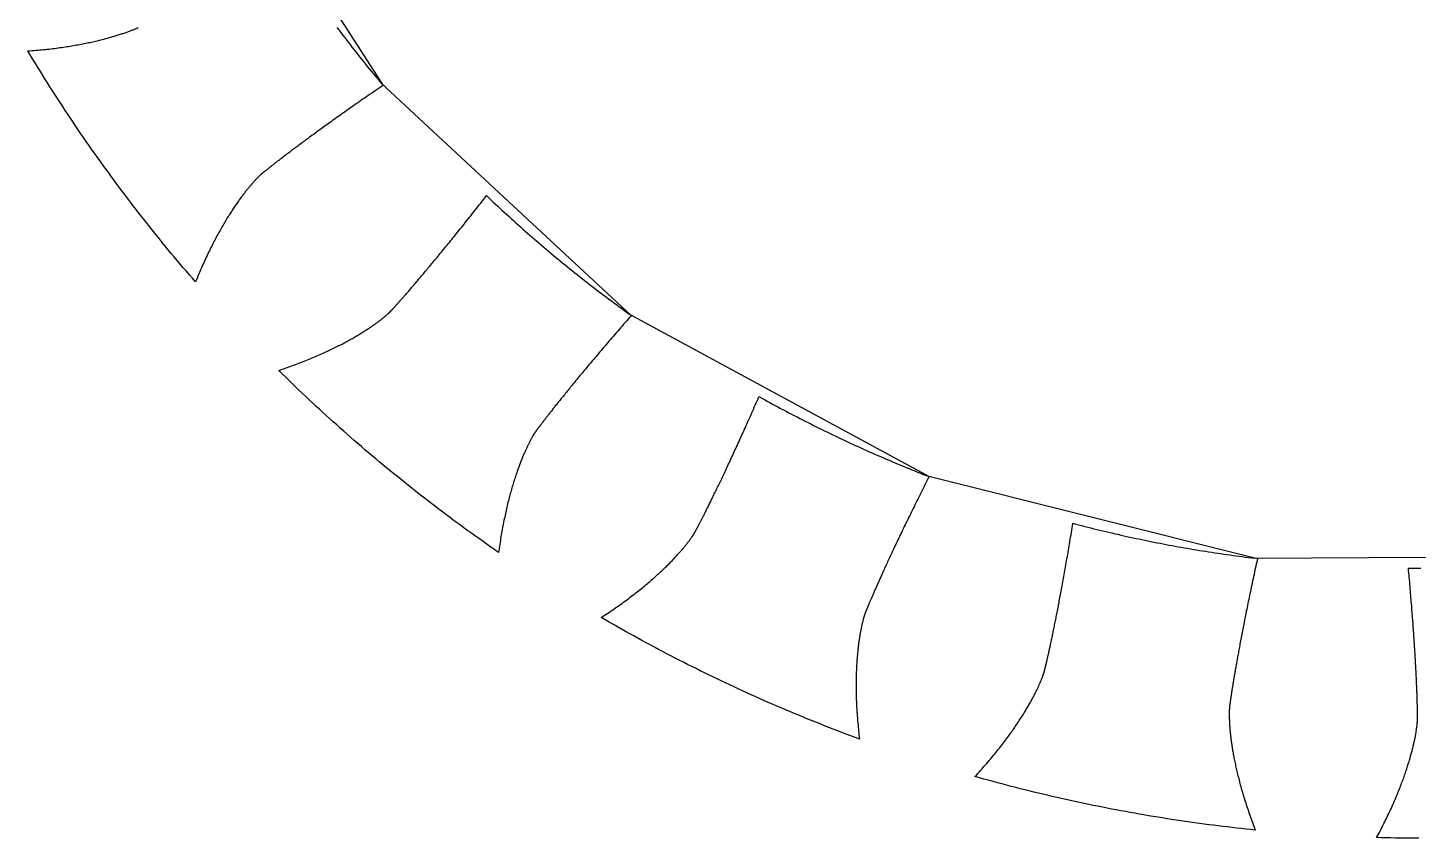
# Model space of a CAD drawing. Extents: x -27 to 27, y -27 to 27.
# Drawn here: x -23.16 to 0.01, y -27 to -13.5 of the extents above; entities that cross this region are included whole.
import ezdxf

# ---------------------------------------------------------------- set-up
doc = ezdxf.new("R2010")
doc.units = 0

msp = doc.modelspace()

# ---------------------------------------------------------------- linework, layer by layer
at = {"layer": 'CYCL_GEAR'}
for points in [[(-20.315, -9.672), (-17.238, -14.46), (-17.271, -14.482), (-17.303, -14.504), (-17.336, -14.526), (-17.367, -14.548), (-17.399, -14.57), (-17.43, -14.592), (-17.461, -14.613), (-17.492, -14.634), (-17.523, -14.655), (-17.553, -14.676), (-17.583, -14.697), (-17.613, -14.718), (-17.642, -14.738), (-17.672, -14.759), (-17.7, -14.779), (-17.729, -14.799), (-17.758, -14.819), (-17.786, -14.839), (-17.814, -14.858), (-17.841, -14.878), (-17.869, -14.897), (-17.896, -14.916), (-17.923, -14.935), (-17.949, -14.954), (-17.976, -14.973), (-18.002, -14.991), (-18.027, -15.01), (-18.053, -15.028), (-18.078, -15.046), (-18.103, -15.064), (-18.128, -15.081), (-18.152, -15.099), (-18.176, -15.116), (-18.2, -15.134), (-18.224, -15.151), (-18.247, -15.167), (-18.27, -15.184), (-18.293, -15.201), (-18.316, -15.217), (-18.338, -15.233), (-18.36, -15.249), (-18.382, -15.265), (-18.403, -15.281), (-18.425, -15.296), (-18.446, -15.312), (-18.466, -15.327), (-18.487, -15.342), (-18.507, -15.357), (-18.527, -15.371), (-18.546, -15.386), (-18.566, -15.4), (-18.585, -15.414), (-18.604, -15.428), (-18.622, -15.442), (-18.641, -15.456), (-18.659, -15.469), (-18.676, -15.482), (-18.694, -15.495), (-18.711, -15.508), (-18.728, -15.521), (-18.745, -15.534), (-18.761, -15.546), (-18.777, -15.558), (-18.793, -15.57), (-18.809, -15.582), (-18.824, -15.594), (-18.839, -15.605), (-18.854, -15.616), (-18.869, -15.627), (-18.883, -15.638), (-18.897, -15.649), (-18.911, -15.659), (-18.924, -15.67), (-18.938, -15.68), (-18.95, -15.69), (-18.963, -15.699), (-18.976, -15.709), (-18.988, -15.718), (-19, -15.728), (-19.011, -15.737), (-19.023, -15.745), (-19.034, -15.754), (-19.045, -15.762), (-19.055, -15.771), (-19.065, -15.779), (-19.076, -15.786), (-19.085, -15.794), (-19.095, -15.802), (-19.104, -15.809), (-19.113, -15.816), (-19.122, -15.823), (-19.13, -15.829), (-19.138, -15.836), (-19.146, -15.842), (-19.154, -15.848), (-19.161, -15.854), (-19.169, -15.86), (-19.175, -15.865), (-19.182, -15.87), (-19.188, -15.875), (-19.194, -15.88), (-19.2, -15.885), (-19.206, -15.889), (-19.211, -15.894), (-19.216, -15.898), (-19.221, -15.902), (-19.226, -15.905), (-19.23, -15.909), (-19.234, -15.912), (-19.238, -15.915), (-19.241, -15.918), (-19.244, -15.92), (-19.247, -15.923), (-19.25, -15.925), (-19.252, -15.927), (-19.255, -15.929), (-19.256, -15.93), (-19.258, -15.932), (-19.26, -15.933), (-19.261, -15.934), (-19.262, -15.935), (-19.262, -15.935), (-19.263, -15.935), (-19.263, -15.936), (-19.263, -15.936), (-19.263, -15.936), (-19.263, -15.936), (-19.264, -15.936), (-19.265, -15.937), (-19.266, -15.938), (-19.267, -15.939), (-19.268, -15.94), (-19.27, -15.941), (-19.271, -15.943), (-19.273, -15.945), (-19.276, -15.947), (-19.278, -15.949), (-19.281, -15.951), (-19.283, -15.954), (-19.286, -15.957), (-19.289, -15.96), (-19.293, -15.963), (-19.296, -15.966), (-19.3, -15.97), (-19.304, -15.973), (-19.308, -15.977), (-19.312, -15.982), (-19.317, -15.986), (-19.321, -15.991), (-19.326, -15.995), (-19.331, -16), (-19.336, -16.006), (-19.341, -16.011), (-19.347, -16.017), (-19.353, -16.023), (-19.358, -16.029), (-19.364, -16.035), (-19.37, -16.042), (-19.377, -16.049), (-19.383, -16.056), (-19.39, -16.063), (-19.397, -16.071), (-19.404, -16.078), (-19.411, -16.086), (-19.418, -16.095), (-19.425, -16.103), (-19.433, -16.112), (-19.44, -16.121), (-19.448, -16.13), (-19.456, -16.139), (-19.464, -16.149), (-19.473, -16.159), (-19.481, -16.169), (-19.489, -16.18), (-19.498, -16.19), (-19.507, -16.201), (-19.516, -16.212), (-19.525, -16.224), (-19.534, -16.235), (-19.543, -16.247), (-19.553, -16.259), (-19.562, -16.272), (-19.572, -16.284), (-19.581, -16.297), (-19.591, -16.311), (-19.601, -16.324), (-19.611, -16.338), (-19.621, -16.352), (-19.632, -16.366), (-19.642, -16.38), (-19.653, -16.395), (-19.663, -16.41), (-19.674, -16.426), (-19.685, -16.441), (-19.695, -16.457), (-19.706, -16.473), (-19.717, -16.49), (-19.729, -16.506), (-19.74, -16.523), (-19.751, -16.54), (-19.763, -16.558), (-19.774, -16.576), (-19.785, -16.594), (-19.797, -16.612), (-19.809, -16.63), (-19.821, -16.649), (-19.832, -16.668), (-19.844, -16.688), (-19.856, -16.708), (-19.868, -16.728), (-19.88, -16.748), (-19.892, -16.768), (-19.904, -16.789), (-19.917, -16.81), (-19.929, -16.832), (-19.941, -16.853), (-19.954, -16.875), (-19.966, -16.898), (-19.979, -16.92), (-19.991, -16.943), (-20.004, -16.966), (-20.016, -16.989), (-20.029, -17.013), (-20.041, -17.037), (-20.054, -17.061), (-20.067, -17.086), (-20.079, -17.111), (-20.092, -17.136), (-20.105, -17.161), (-20.118, -17.187), (-20.131, -17.213), (-20.143, -17.24), (-20.156, -17.266), (-20.169, -17.293), (-20.182, -17.32), (-20.195, -17.348), (-20.208, -17.376), (-20.22, -17.404), (-20.233, -17.432), (-20.246, -17.461), (-20.259, -17.49), (-20.272, -17.519), (-20.284, -17.548), (-20.297, -17.578), (-20.31, -17.609), (-20.323, -17.639), (-20.336, -17.67), (-20.348, -17.701), (-20.361, -17.732), (-20.412, -17.673), (-20.463, -17.614), (-20.514, -17.555), (-20.565, -17.496), (-20.615, -17.436), (-20.666, -17.376), (-20.716, -17.317), (-20.766, -17.257), (-20.815, -17.196), (-20.865, -17.136), (-20.915, -17.076), (-20.964, -17.015), (-21.013, -16.955), (-21.062, -16.894), (-21.111, -16.833), (-21.159, -16.772), (-21.208, -16.71), (-21.256, -16.649), (-21.304, -16.588), (-21.352, -16.526), (-21.399, -16.464), (-21.447, -16.402), (-21.494, -16.34), (-21.541, -16.278), (-21.588, -16.216), (-21.635, -16.153), (-21.682, -16.09), (-21.728, -16.028), (-21.774, -15.965), (-21.82, -15.902), (-21.866, -15.839), (-21.912, -15.775), (-21.958, -15.712), (-22.003, -15.648), (-22.048, -15.585), (-22.093, -15.521), (-22.138, -15.457), (-22.182, -15.393), (-22.227, -15.329), (-22.271, -15.264), (-22.315, -15.2), (-22.359, -15.135), (-22.403, -15.071), (-22.446, -15.006), (-22.489, -14.941), (-22.532, -14.876), (-22.575, -14.811), (-22.618, -14.745), (-22.661, -14.68), (-22.703, -14.614), (-22.745, -14.548), (-22.787, -14.483), (-22.829, -14.417), (-22.87, -14.351), (-22.912, -14.284), (-22.953, -14.218), (-22.994, -14.152), (-23.035, -14.085), (-23.076, -14.019), (-23.116, -13.952), (-23.156, -13.885), (-23.122, -13.883), (-23.089, -13.88), (-23.056, -13.877), (-23.023, -13.875), (-22.99, -13.872), (-22.958, -13.869), (-22.926, -13.866), (-22.894, -13.863), (-22.862, -13.859), (-22.831, -13.856), (-22.8, -13.853), (-22.77, -13.849), (-22.739, -13.846), (-22.709, -13.842), (-22.679, -13.838), (-22.65, -13.834), (-22.62, -13.83), (-22.591, -13.826), (-22.563, -13.822), (-22.534, -13.818), (-22.506, -13.814), (-22.478, -13.809), (-22.451, -13.805), (-22.423, -13.8), (-22.396, -13.796), (-22.37, -13.791), (-22.343, -13.786), (-22.317, -13.782), (-22.291, -13.777), (-22.266, -13.772), (-22.24, -13.767), (-22.215, -13.762), (-22.191, -13.757), (-22.166, -13.752), (-22.142, -13.747), (-22.118, -13.742), (-22.095, -13.737), (-22.071, -13.732), (-22.048, -13.727), (-22.026, -13.721), (-22.003, -13.716), (-21.981, -13.711), (-21.959, -13.706), (-21.938, -13.7), (-21.916, -13.695), (-21.895, -13.689), (-21.875, -13.684), (-21.854, -13.679), (-21.834, -13.673), (-21.814, -13.668), (-21.795, -13.662), (-21.776, -13.657), (-21.757, -13.651), (-21.738, -13.646), (-21.719, -13.641), (-21.701, -13.635), (-21.683, -13.63), (-21.666, -13.624), (-21.649, -13.619), (-21.632, -13.614), (-21.615, -13.608), (-21.598, -13.603), (-21.582, -13.597), (-21.566, -13.592), (-21.551, -13.587), (-21.535, -13.582), (-21.52, -13.576), (-21.506, -13.571), (-21.491, -13.566), (-21.477, -13.561), (-21.463, -13.556), (-21.449, -13.551), (-21.436, -13.546), (-21.423, -13.541), (-21.41, -13.536), (-21.398, -13.531), (-21.385, -13.526), (-21.373, -13.521), (-21.362, -13.517), (-21.35, -13.512), (-21.339, -13.507), (-21.328, -13.503), (-21.318, -13.498)], [(-18.005, -13.494), (-17.974, -13.535), (-17.943, -13.576), (-17.912, -13.617), (-17.881, -13.658), (-17.849, -13.699), (-17.818, -13.739), (-17.787, -13.78), (-17.755, -13.821), (-17.723, -13.861), (-17.692, -13.901), (-17.66, -13.942), (-17.628, -13.982), (-17.596, -14.022), (-17.564, -14.062), (-17.532, -14.103), (-17.5, -14.143), (-17.467, -14.182), (-17.435, -14.222), (-17.402, -14.262), (-17.37, -14.302), (-17.337, -14.341), (-17.304, -14.381), (-17.271, -14.42), (-13.101, -18.293), (-13.127, -18.322), (-13.153, -18.352), (-13.178, -18.381), (-13.204, -18.41), (-13.229, -18.439), (-13.254, -18.468), (-13.279, -18.496), (-13.303, -18.525), (-13.328, -18.553), (-13.352, -18.581), (-13.376, -18.608), (-13.399, -18.636), (-13.423, -18.663), (-13.446, -18.69), (-13.469, -18.717), (-13.492, -18.743), (-13.514, -18.77), (-13.537, -18.796), (-13.559, -18.822), (-13.581, -18.847), (-13.603, -18.873), (-13.624, -18.898), (-13.645, -18.923), (-13.666, -18.948), (-13.687, -18.973), (-13.708, -18.997), (-13.728, -19.021), (-13.748, -19.045), (-13.768, -19.069), (-13.788, -19.092), (-13.808, -19.116), (-13.827, -19.139), (-13.846, -19.162), (-13.865, -19.184), (-13.884, -19.207), (-13.902, -19.229), (-13.92, -19.251), (-13.938, -19.272), (-13.956, -19.294), (-13.974, -19.315), (-13.991, -19.336), (-14.008, -19.357), (-14.025, -19.378), (-14.042, -19.398), (-14.058, -19.418), (-14.075, -19.438), (-14.091, -19.457), (-14.106, -19.477), (-14.122, -19.496), (-14.137, -19.515), (-14.153, -19.534), (-14.168, -19.552), (-14.182, -19.57), (-14.197, -19.588), (-14.211, -19.606), (-14.225, -19.623), (-14.239, -19.641), (-14.253, -19.658), (-14.267, -19.674), (-14.28, -19.691), (-14.293, -19.707), (-14.306, -19.723), (-14.318, -19.739), (-14.331, -19.755), (-14.343, -19.77), (-14.355, -19.785), (-14.367, -19.8), (-14.378, -19.814), (-14.39, -19.829), (-14.401, -19.843), (-14.412, -19.857), (-14.422, -19.87), (-14.433, -19.884), (-14.443, -19.897), (-14.453, -19.91), (-14.463, -19.922), (-14.473, -19.935), (-14.482, -19.947), (-14.491, -19.959), (-14.5, -19.97), (-14.509, -19.981), (-14.518, -19.993), (-14.526, -20.003), (-14.535, -20.014), (-14.542, -20.024), (-14.55, -20.034), (-14.558, -20.044), (-14.565, -20.054), (-14.572, -20.063), (-14.579, -20.072), (-14.586, -20.081), (-14.593, -20.09), (-14.599, -20.098), (-14.605, -20.106), (-14.611, -20.114), (-14.617, -20.121), (-14.622, -20.128), (-14.627, -20.135), (-14.633, -20.142), (-14.637, -20.149), (-14.642, -20.155), (-14.647, -20.161), (-14.651, -20.167), (-14.655, -20.172), (-14.659, -20.177), (-14.663, -20.182), (-14.666, -20.187), (-14.669, -20.191), (-14.672, -20.195), (-14.675, -20.199), (-14.678, -20.203), (-14.68, -20.206), (-14.683, -20.209), (-14.685, -20.212), (-14.687, -20.215), (-14.688, -20.217), (-14.69, -20.219), (-14.691, -20.221), (-14.692, -20.222), (-14.693, -20.223), (-14.694, -20.224), (-14.694, -20.225), (-14.695, -20.225), (-14.695, -20.225), (-14.695, -20.225), (-14.695, -20.226), (-14.695, -20.226), (-14.695, -20.226), (-14.696, -20.227), (-14.697, -20.228), (-14.698, -20.23), (-14.699, -20.231), (-14.7, -20.233), (-14.701, -20.235), (-14.703, -20.237), (-14.704, -20.239), (-14.706, -20.242), (-14.708, -20.245), (-14.71, -20.248), (-14.712, -20.252), (-14.714, -20.255), (-14.717, -20.259), (-14.719, -20.263), (-14.722, -20.268), (-14.725, -20.272), (-14.728, -20.277), (-14.731, -20.282), (-14.734, -20.288), (-14.738, -20.293), (-14.741, -20.299), (-14.745, -20.305), (-14.748, -20.312), (-14.752, -20.318), (-14.756, -20.325), (-14.76, -20.332), (-14.764, -20.34), (-14.768, -20.347), (-14.772, -20.355), (-14.777, -20.363), (-14.781, -20.372), (-14.786, -20.381), (-14.791, -20.39), (-14.795, -20.399), (-14.8, -20.408), (-14.805, -20.418), (-14.81, -20.428), (-14.815, -20.438), (-14.821, -20.449), (-14.826, -20.46), (-14.831, -20.471), (-14.837, -20.482), (-14.842, -20.494), (-14.848, -20.506), (-14.853, -20.518), (-14.859, -20.531), (-14.865, -20.543), (-14.871, -20.556), (-14.877, -20.57), (-14.883, -20.583), (-14.889, -20.597), (-14.895, -20.611), (-14.901, -20.625), (-14.907, -20.64), (-14.913, -20.655), (-14.919, -20.67), (-14.926, -20.686), (-14.932, -20.702), (-14.939, -20.718), (-14.945, -20.734), (-14.951, -20.751), (-14.958, -20.768), (-14.964, -20.785), (-14.971, -20.802), (-14.977, -20.82), (-14.984, -20.838), (-14.991, -20.856), (-14.997, -20.875), (-15.004, -20.894), (-15.011, -20.913), (-15.017, -20.933), (-15.024, -20.952), (-15.031, -20.972), (-15.037, -20.993), (-15.044, -21.013), (-15.051, -21.034), (-15.057, -21.055), (-15.064, -21.077), (-15.071, -21.099), (-15.077, -21.121), (-15.084, -21.143), (-15.091, -21.166), (-15.097, -21.189), (-15.104, -21.212), (-15.11, -21.235), (-15.117, -21.259), (-15.124, -21.283), (-15.13, -21.307), (-15.137, -21.332), (-15.143, -21.357), (-15.149, -21.382), (-15.156, -21.408), (-15.162, -21.434), (-15.169, -21.46), (-15.175, -21.486), (-15.181, -21.513), (-15.187, -21.54), (-15.193, -21.567), (-15.199, -21.594), (-15.205, -21.622), (-15.211, -21.65), (-15.217, -21.679), (-15.223, -21.707), (-15.229, -21.736), (-15.235, -21.766), (-15.24, -21.795), (-15.246, -21.825), (-15.252, -21.855), (-15.257, -21.885), (-15.262, -21.916), (-15.268, -21.947), (-15.273, -21.978), (-15.278, -22.01), (-15.283, -22.042), (-15.288, -22.074), (-15.293, -22.106), (-15.298, -22.139), (-15.302, -22.172), (-15.307, -22.205), (-15.312, -22.239), (-15.376, -22.194), (-15.44, -22.15), (-15.504, -22.105), (-15.568, -22.06), (-15.631, -22.015), (-15.695, -21.97), (-15.758, -21.924), (-15.822, -21.879), (-15.885, -21.833), (-15.948, -21.787), (-16.011, -21.741), (-16.074, -21.694), (-16.136, -21.648), (-16.199, -21.601), (-16.261, -21.554), (-16.323, -21.507), (-16.386, -21.46), (-16.448, -21.412), (-16.509, -21.364), (-16.571, -21.317), (-16.633, -21.269), (-16.694, -21.22), (-16.755, -21.172), (-16.816, -21.124), (-16.877, -21.075), (-16.938, -21.026), (-16.999, -20.977), (-17.06, -20.928), (-17.12, -20.878), (-17.18, -20.829), (-17.241, -20.779), (-17.301, -20.729), (-17.36, -20.679), (-17.42, -20.629), (-17.48, -20.578), (-17.539, -20.528), (-17.598, -20.477), (-17.657, -20.426), (-17.716, -20.375), (-17.775, -20.323), (-17.834, -20.272), (-17.892, -20.22), (-17.951, -20.168), (-18.009, -20.116), (-18.067, -20.064), (-18.125, -20.012), (-18.183, -19.96), (-18.241, -19.907), (-18.298, -19.854), (-18.355, -19.801), (-18.412, -19.748), (-18.47, -19.695), (-18.526, -19.641), (-18.583, -19.587), (-18.64, -19.534), (-18.696, -19.48), (-18.752, -19.426), (-18.808, -19.371), (-18.864, -19.317), (-18.92, -19.262), (-18.976, -19.207), (-18.944, -19.197), (-18.912, -19.186), (-18.88, -19.175), (-18.849, -19.164), (-18.818, -19.153), (-18.788, -19.143), (-18.757, -19.132), (-18.727, -19.121), (-18.697, -19.11), (-18.668, -19.099), (-18.639, -19.088), (-18.61, -19.077), (-18.582, -19.066), (-18.553, -19.054), (-18.525, -19.043), (-18.498, -19.032), (-18.47, -19.021), (-18.443, -19.01), (-18.416, -18.999), (-18.39, -18.988), (-18.364, -18.977), (-18.338, -18.965), (-18.312, -18.954), (-18.287, -18.943), (-18.262, -18.932), (-18.237, -18.921), (-18.213, -18.91), (-18.189, -18.899), (-18.165, -18.888), (-18.141, -18.877), (-18.118, -18.866), (-18.095, -18.855), (-18.072, -18.844), (-18.05, -18.833), (-18.028, -18.822), (-18.006, -18.811), (-17.984, -18.8), (-17.963, -18.789), (-17.942, -18.779), (-17.921, -18.768), (-17.901, -18.757), (-17.881, -18.747), (-17.861, -18.736), (-17.841, -18.725), (-17.822, -18.715), (-17.803, -18.705), (-17.784, -18.694), (-17.766, -18.684), (-17.748, -18.674), (-17.73, -18.663), (-17.712, -18.653), (-17.695, -18.643), (-17.678, -18.633), (-17.661, -18.623), (-17.645, -18.613), (-17.629, -18.604), (-17.613, -18.594), (-17.597, -18.584), (-17.582, -18.575), (-17.566, -18.565), (-17.552, -18.556), (-17.537, -18.547), (-17.523, -18.538), (-17.509, -18.528), (-17.495, -18.519), (-17.481, -18.511), (-17.468, -18.502), (-17.455, -18.493), (-17.442, -18.484), (-17.43, -18.476), (-17.418, -18.468), (-17.406, -18.459), (-17.394, -18.451), (-17.383, -18.443), (-17.371, -18.435), (-17.36, -18.427), (-17.35, -18.42), (-17.339, -18.412), (-17.329, -18.404), (-17.319, -18.397), (-17.31, -18.39), (-17.3, -18.383), (-17.291, -18.376), (-17.282, -18.369), (-17.273, -18.362), (-17.265, -18.356), (-17.257, -18.349), (-17.249, -18.343), (-17.241, -18.337), (-17.234, -18.331), (-17.227, -18.325), (-17.22, -18.319), (-17.213, -18.314), (-17.206, -18.308), (-17.2, -18.303), (-17.194, -18.298), (-17.188, -18.293), (-17.183, -18.288), (-17.177, -18.284), (-17.172, -18.279), (-17.167, -18.275), (-17.163, -18.271), (-17.158, -18.267), (-17.154, -18.263), (-17.15, -18.259), (-17.146, -18.256), (-17.143, -18.252), (-17.139, -18.249), (-17.136, -18.246), (-17.133, -18.243), (-17.13, -18.241), (-17.128, -18.238), (-17.126, -18.236), (-17.124, -18.234), (-17.122, -18.232), (-17.12, -18.231), (-17.118, -18.229), (-17.117, -18.228), (-17.116, -18.227), (-17.115, -18.226), (-17.115, -18.225), (-17.114, -18.225), (-17.114, -18.224), (-17.114, -18.224), (-17.114, -18.224), (-17.114, -18.224), (-17.113, -18.224), (-17.113, -18.223), (-17.112, -18.222), (-17.111, -18.221), (-17.11, -18.22), (-17.108, -18.218), (-17.106, -18.216), (-17.104, -18.214), (-17.102, -18.212), (-17.1, -18.209), (-17.097, -18.207), (-17.095, -18.204), (-17.091, -18.2), (-17.088, -18.197), (-17.085, -18.193), (-17.081, -18.189), (-17.077, -18.185), (-17.073, -18.18), (-17.069, -18.175), (-17.064, -18.17), (-17.059, -18.165), (-17.054, -18.159), (-17.049, -18.154), (-17.044, -18.148), (-17.038, -18.141), (-17.032, -18.135), (-17.026, -18.128), (-17.02, -18.121), (-17.013, -18.114), (-17.006, -18.106), (-16.999, -18.099), (-16.992, -18.09), (-16.985, -18.082), (-16.977, -18.074), (-16.969, -18.065), (-16.961, -18.056), (-16.953, -18.047), (-16.945, -18.037), (-16.936, -18.027), (-16.927, -18.017), (-16.918, -18.007), (-16.909, -17.996), (-16.899, -17.986), (-16.89, -17.975), (-16.88, -17.963), (-16.87, -17.952), (-16.859, -17.94), (-16.849, -17.928), (-16.838, -17.916), (-16.827, -17.903), (-16.816, -17.89), (-16.805, -17.877), (-16.793, -17.864), (-16.781, -17.85), (-16.769, -17.836), (-16.757, -17.822), (-16.745, -17.808), (-16.732, -17.793), (-16.719, -17.779), (-16.706, -17.763), (-16.693, -17.748), (-16.68, -17.732), (-16.666, -17.717), (-16.653, -17.7), (-16.639, -17.684), (-16.625, -17.667), (-16.61, -17.651), (-16.596, -17.633), (-16.581, -17.616), (-16.566, -17.598), (-16.551, -17.58), (-16.536, -17.562), (-16.52, -17.544), (-16.504, -17.525), (-16.489, -17.506), (-16.472, -17.487), (-16.456, -17.468), (-16.44, -17.448), (-16.423, -17.428), (-16.406, -17.408), (-16.389, -17.387), (-16.372, -17.366), (-16.355, -17.345), (-16.337, -17.324), (-16.319, -17.303), (-16.301, -17.281), (-16.283, -17.259), (-16.265, -17.237), (-16.246, -17.214), (-16.228, -17.191), (-16.209, -17.168), (-16.19, -17.145), (-16.171, -17.121), (-16.151, -17.098), (-16.132, -17.074), (-16.112, -17.049), (-16.092, -17.025), (-16.072, -17), (-16.052, -16.975), (-16.031, -16.949), (-16.011, -16.924), (-15.99, -16.898), (-15.969, -16.872), (-15.948, -16.846), (-15.926, -16.819), (-15.905, -16.792), (-15.883, -16.765), (-15.861, -16.738), (-15.839, -16.71), (-15.817, -16.682), (-15.795, -16.654), (-15.772, -16.626), (-15.75, -16.597), (-15.727, -16.568), (-15.704, -16.539), (-15.681, -16.509), (-15.657, -16.48), (-15.634, -16.45), (-15.61, -16.42), (-15.586, -16.389), (-15.562, -16.359), (-15.538, -16.328), (-15.514, -16.296), (-15.476, -16.332), (-15.439, -16.367), (-15.402, -16.402), (-15.364, -16.437), (-15.327, -16.472), (-15.289, -16.507), (-15.251, -16.542), (-15.213, -16.577), (-15.176, -16.612), (-15.138, -16.646), (-15.1, -16.681), (-15.061, -16.715), (-15.023, -16.75), (-14.985, -16.784), (-14.947, -16.818), (-14.908, -16.852), (-14.87, -16.886), (-14.831, -16.92), (-14.792, -16.954), (-14.754, -16.988), (-14.715, -17.021), (-14.676, -17.055), (-14.637, -17.088), (-14.598, -17.122), (-14.559, -17.155), (-14.519, -17.188), (-14.48, -17.221), (-14.441, -17.254), (-14.401, -17.287), (-14.362, -17.32), (-14.322, -17.353), (-14.283, -17.386), (-14.243, -17.418), (-14.203, -17.451), (-14.163, -17.483), (-14.123, -17.515), (-14.083, -17.548), (-14.043, -17.58), (-14.003, -17.612), (-13.963, -17.644), (-13.922, -17.675), (-13.882, -17.707), (-13.841, -17.739), (-13.801, -17.77), (-13.76, -17.802), (-13.72, -17.833), (-13.679, -17.864), (-13.638, -17.896), (-13.597, -17.927), (-13.556, -17.958), (-13.515, -17.989), (-13.474, -18.02), (-13.433, -18.05), (-13.392, -18.081), (-13.35, -18.111), (-13.309, -18.142), (-13.267, -18.172), (-13.226, -18.202), (-13.184, -18.233), (-13.143, -18.263), (-8.14, -20.976), (-8.158, -21.011), (-8.176, -21.046), (-8.193, -21.081), (-8.211, -21.116), (-8.228, -21.15), (-8.245, -21.184), (-8.262, -21.218), (-8.278, -21.251), (-8.295, -21.284), (-8.311, -21.317), (-8.328, -21.35), (-8.344, -21.382), (-8.36, -21.415), (-8.376, -21.447), (-8.391, -21.478), (-8.407, -21.51), (-8.422, -21.541), (-8.437, -21.572), (-8.452, -21.602), (-8.467, -21.633), (-8.482, -21.663), (-8.496, -21.693), (-8.511, -21.722), (-8.525, -21.751), (-8.539, -21.781), (-8.553, -21.809), (-8.567, -21.838), (-8.58, -21.866), (-8.594, -21.894), (-8.607, -21.922), (-8.62, -21.949), (-8.633, -21.976), (-8.646, -22.003), (-8.658, -22.03), (-8.671, -22.056), (-8.683, -22.082), (-8.695, -22.108), (-8.708, -22.133), (-8.719, -22.159), (-8.731, -22.183), (-8.743, -22.208), (-8.754, -22.233), (-8.765, -22.257), (-8.777, -22.28), (-8.788, -22.304), (-8.798, -22.327), (-8.809, -22.35), (-8.82, -22.373), (-8.83, -22.395), (-8.84, -22.418), (-8.85, -22.439), (-8.86, -22.461), (-8.87, -22.482), (-8.88, -22.503), (-8.889, -22.524), (-8.898, -22.545), (-8.908, -22.565), (-8.917, -22.585), (-8.925, -22.604), (-8.934, -22.624), (-8.943, -22.643), (-8.951, -22.661), (-8.96, -22.68), (-8.968, -22.698), (-8.976, -22.716), (-8.984, -22.733), (-8.991, -22.751), (-8.999, -22.768), (-9.006, -22.784), (-9.014, -22.801), (-9.021, -22.817), (-9.028, -22.833), (-9.035, -22.848), (-9.041, -22.864), (-9.048, -22.878), (-9.054, -22.893), (-9.061, -22.908), (-9.067, -22.922), (-9.073, -22.935), (-9.079, -22.949), (-9.084, -22.962), (-9.09, -22.975), (-9.095, -22.988), (-9.101, -23), (-9.106, -23.012), (-9.111, -23.023), (-9.116, -23.035), (-9.12, -23.046), (-9.125, -23.057), (-9.13, -23.067), (-9.134, -23.078), (-9.138, -23.087), (-9.142, -23.097), (-9.146, -23.106), (-9.15, -23.115), (-9.154, -23.124), (-9.157, -23.132), (-9.16, -23.141), (-9.164, -23.148), (-9.167, -23.156), (-9.17, -23.163), (-9.173, -23.17), (-9.175, -23.177), (-9.178, -23.183), (-9.18, -23.189), (-9.183, -23.194), (-9.185, -23.2), (-9.187, -23.205), (-9.189, -23.21), (-9.191, -23.214), (-9.193, -23.218), (-9.194, -23.222), (-9.196, -23.226), (-9.197, -23.229), (-9.198, -23.232), (-9.199, -23.234), (-9.2, -23.237), (-9.201, -23.239), (-9.202, -23.241), (-9.202, -23.242), (-9.203, -23.243), (-9.203, -23.244), (-9.203, -23.244), (-9.203, -23.244), (-9.203, -23.244), (-9.203, -23.245), (-9.203, -23.245), (-9.204, -23.246), (-9.204, -23.247), (-9.204, -23.248), (-9.205, -23.249), (-9.206, -23.251), (-9.206, -23.253), (-9.207, -23.255), (-9.208, -23.258), (-9.209, -23.26), (-9.21, -23.263), (-9.211, -23.267), (-9.212, -23.27), (-9.213, -23.274), (-9.215, -23.278), (-9.216, -23.283), (-9.218, -23.287), (-9.219, -23.292), (-9.221, -23.297), (-9.222, -23.303), (-9.224, -23.308), (-9.226, -23.314), (-9.228, -23.321), (-9.23, -23.327), (-9.232, -23.334), (-9.234, -23.341), (-9.236, -23.349), (-9.238, -23.356), (-9.24, -23.364), (-9.242, -23.372), (-9.244, -23.381), (-9.246, -23.389), (-9.248, -23.399), (-9.251, -23.408), (-9.253, -23.417), (-9.255, -23.427), (-9.258, -23.437), (-9.26, -23.448), (-9.262, -23.459), (-9.265, -23.469), (-9.267, -23.481), (-9.27, -23.492), (-9.272, -23.504), (-9.274, -23.516), (-9.277, -23.529), (-9.279, -23.541), (-9.282, -23.554), (-9.284, -23.567), (-9.287, -23.581), (-9.289, -23.595), (-9.291, -23.609), (-9.294, -23.623), (-9.296, -23.638), (-9.299, -23.653), (-9.301, -23.668), (-9.303, -23.683), (-9.306, -23.699), (-9.308, -23.715), (-9.31, -23.731), (-9.313, -23.748), (-9.315, -23.765), (-9.317, -23.782), (-9.319, -23.799), (-9.321, -23.817), (-9.323, -23.835), (-9.325, -23.853), (-9.327, -23.872), (-9.329, -23.891), (-9.331, -23.91), (-9.333, -23.929), (-9.335, -23.949), (-9.336, -23.969), (-9.338, -23.989), (-9.34, -24.01), (-9.341, -24.03), (-9.343, -24.051), (-9.344, -24.073), (-9.345, -24.094), (-9.347, -24.116), (-9.348, -24.139), (-9.349, -24.161), (-9.35, -24.184), (-9.351, -24.207), (-9.352, -24.23), (-9.353, -24.254), (-9.354, -24.277), (-9.354, -24.302), (-9.355, -24.326), (-9.355, -24.351), (-9.356, -24.376), (-9.356, -24.401), (-9.356, -24.426), (-9.356, -24.452), (-9.356, -24.478), (-9.356, -24.504), (-9.356, -24.531), (-9.355, -24.558), (-9.355, -24.585), (-9.354, -24.612), (-9.353, -24.64), (-9.353, -24.668), (-9.352, -24.696), (-9.351, -24.724), (-9.349, -24.753), (-9.348, -24.782), (-9.347, -24.811), (-9.345, -24.841), (-9.343, -24.87), (-9.341, -24.901), (-9.339, -24.931), (-9.337, -24.961), (-9.335, -24.992), (-9.333, -25.023), (-9.33, -25.055), (-9.327, -25.086), (-9.324, -25.118), (-9.321, -25.15), (-9.318, -25.182), (-9.315, -25.215), (-9.311, -25.248), (-9.308, -25.281), (-9.304, -25.314), (-9.3, -25.348), (-9.373, -25.321), (-9.446, -25.294), (-9.519, -25.266), (-9.592, -25.239), (-9.665, -25.211), (-9.738, -25.183), (-9.811, -25.154), (-9.884, -25.126), (-9.956, -25.097), (-10.029, -25.068), (-10.101, -25.039), (-10.174, -25.01), (-10.246, -24.98), (-10.318, -24.951), (-10.39, -24.921), (-10.462, -24.891), (-10.534, -24.86), (-10.606, -24.83), (-10.678, -24.799), (-10.749, -24.768), (-10.821, -24.737), (-10.892, -24.705), (-10.964, -24.674), (-11.035, -24.642), (-11.106, -24.61), (-11.177, -24.578), (-11.248, -24.545), (-11.319, -24.513), (-11.39, -24.48), (-11.461, -24.447), (-11.531, -24.414), (-11.602, -24.38), (-11.672, -24.347), (-11.743, -24.313), (-11.813, -24.279), (-11.883, -24.244), (-11.953, -24.21), (-12.023, -24.175), (-12.093, -24.14), (-12.163, -24.105), (-12.232, -24.07), (-12.302, -24.035), (-12.371, -23.999), (-12.441, -23.963), (-12.51, -23.927), (-12.579, -23.891), (-12.648, -23.854), (-12.717, -23.818), (-12.786, -23.781), (-12.854, -23.744), (-12.923, -23.706), (-12.991, -23.669), (-13.06, -23.631), (-13.128, -23.594), (-13.196, -23.555), (-13.264, -23.517), (-13.332, -23.479), (-13.4, -23.44), (-13.468, -23.401), (-13.535, -23.362), (-13.603, -23.323), (-13.574, -23.305), (-13.546, -23.286), (-13.518, -23.268), (-13.491, -23.25), (-13.464, -23.232), (-13.437, -23.213), (-13.41, -23.195), (-13.384, -23.177), (-13.358, -23.159), (-13.332, -23.141), (-13.306, -23.123), (-13.281, -23.105), (-13.256, -23.088), (-13.232, -23.07), (-13.207, -23.052), (-13.183, -23.035), (-13.16, -23.017), (-13.136, -22.999), (-13.113, -22.982), (-13.09, -22.965), (-13.068, -22.947), (-13.045, -22.93), (-13.023, -22.913), (-13.001, -22.896), (-12.98, -22.879), (-12.959, -22.862), (-12.938, -22.845), (-12.917, -22.828), (-12.897, -22.812), (-12.877, -22.795), (-12.857, -22.779), (-12.837, -22.762), (-12.818, -22.746), (-12.799, -22.73), (-12.781, -22.714), (-12.762, -22.698), (-12.744, -22.682), (-12.726, -22.666), (-12.708, -22.651), (-12.691, -22.635), (-12.674, -22.62), (-12.657, -22.604), (-12.64, -22.589), (-12.624, -22.574), (-12.608, -22.559), (-12.592, -22.544), (-12.577, -22.53), (-12.561, -22.515), (-12.546, -22.501), (-12.532, -22.486), (-12.517, -22.472), (-12.503, -22.458), (-12.489, -22.444), (-12.475, -22.43), (-12.461, -22.417), (-12.448, -22.403), (-12.435, -22.39), (-12.422, -22.377), (-12.41, -22.364), (-12.397, -22.351), (-12.385, -22.338), (-12.374, -22.325), (-12.362, -22.313), (-12.351, -22.301), (-12.34, -22.288), (-12.329, -22.276), (-12.318, -22.265), (-12.308, -22.253), (-12.297, -22.241), (-12.287, -22.23), (-12.278, -22.219), (-12.268, -22.208), (-12.259, -22.197), (-12.25, -22.186), (-12.241, -22.176), (-12.232, -22.166), (-12.224, -22.156), (-12.216, -22.146), (-12.208, -22.136), (-12.2, -22.126), (-12.192, -22.117), (-12.185, -22.108), (-12.178, -22.099), (-12.171, -22.09), (-12.164, -22.081), (-12.158, -22.073), (-12.151, -22.064), (-12.145, -22.056), (-12.139, -22.048), (-12.134, -22.041), (-12.128, -22.033), (-12.123, -22.026), (-12.118, -22.019), (-12.113, -22.012), (-12.108, -22.005), (-12.103, -21.999), (-12.099, -21.993), (-12.095, -21.987), (-12.091, -21.981), (-12.087, -21.975), (-12.083, -21.97), (-12.08, -21.965), (-12.076, -21.96), (-12.073, -21.955), (-12.07, -21.95), (-12.067, -21.946), (-12.065, -21.942), (-12.062, -21.938), (-12.06, -21.935), (-12.058, -21.931), (-12.056, -21.928), (-12.054, -21.925), (-12.052, -21.922), (-12.051, -21.92), (-12.05, -21.917), (-12.048, -21.915), (-12.047, -21.914), (-12.046, -21.912), (-12.046, -21.911), (-12.045, -21.91), (-12.044, -21.909), (-12.044, -21.908), (-12.044, -21.908), (-12.044, -21.908), (-12.044, -21.908), (-12.044, -21.908), (-12.044, -21.907), (-12.043, -21.906), (-12.043, -21.905), (-12.042, -21.904), (-12.041, -21.902), (-12.04, -21.9), (-12.039, -21.898), (-12.037, -21.896), (-12.036, -21.893), (-12.034, -21.89), (-12.032, -21.887), (-12.03, -21.883), (-12.028, -21.879), (-12.026, -21.875), (-12.024, -21.87), (-12.021, -21.865), (-12.018, -21.86), (-12.015, -21.855), (-12.012, -21.849), (-12.009, -21.843), (-12.006, -21.837), (-12.002, -21.83), (-11.999, -21.823), (-11.995, -21.816), (-11.991, -21.809), (-11.987, -21.801), (-11.983, -21.793), (-11.978, -21.784), (-11.974, -21.776), (-11.969, -21.767), (-11.964, -21.757), (-11.959, -21.748), (-11.954, -21.738), (-11.949, -21.728), (-11.944, -21.717), (-11.938, -21.707), (-11.932, -21.696), (-11.927, -21.684), (-11.921, -21.673), (-11.915, -21.661), (-11.908, -21.649), (-11.902, -21.636), (-11.895, -21.623), (-11.889, -21.61), (-11.882, -21.597), (-11.875, -21.583), (-11.868, -21.569), (-11.861, -21.555), (-11.854, -21.54), (-11.846, -21.525), (-11.838, -21.51), (-11.831, -21.495), (-11.823, -21.479), (-11.815, -21.463), (-11.807, -21.446), (-11.798, -21.43), (-11.79, -21.413), (-11.781, -21.396), (-11.773, -21.378), (-11.764, -21.36), (-11.755, -21.342), (-11.746, -21.323), (-11.737, -21.305), (-11.728, -21.286), (-11.718, -21.266), (-11.709, -21.247), (-11.699, -21.227), (-11.689, -21.207), (-11.679, -21.186), (-11.669, -21.165), (-11.659, -21.144), (-11.649, -21.123), (-11.638, -21.101), (-11.628, -21.079), (-11.617, -21.057), (-11.606, -21.034), (-11.595, -21.011), (-11.584, -20.988), (-11.573, -20.965), (-11.562, -20.941), (-11.55, -20.917), (-11.539, -20.892), (-11.527, -20.868), (-11.515, -20.843), (-11.504, -20.818), (-11.492, -20.792), (-11.48, -20.766), (-11.467, -20.74), (-11.455, -20.714), (-11.443, -20.687), (-11.43, -20.66), (-11.417, -20.633), (-11.405, -20.605), (-11.392, -20.577), (-11.379, -20.549), (-11.366, -20.521), (-11.353, -20.492), (-11.339, -20.463), (-11.326, -20.433), (-11.312, -20.404), (-11.299, -20.374), (-11.285, -20.344), (-11.271, -20.313), (-11.257, -20.282), (-11.243, -20.251), (-11.229, -20.22), (-11.215, -20.188), (-11.2, -20.156), (-11.186, -20.124), (-11.172, -20.092), (-11.157, -20.059), (-11.142, -20.026), (-11.127, -19.992), (-11.112, -19.959), (-11.097, -19.925), (-11.082, -19.89), (-11.067, -19.856), (-11.052, -19.821), (-11.036, -19.786), (-11.021, -19.75), (-11.005, -19.715), (-10.989, -19.679), (-10.974, -19.643), (-10.929, -19.668), (-10.884, -19.692), (-10.839, -19.717), (-10.794, -19.742), (-10.749, -19.767), (-10.703, -19.791), (-10.658, -19.815), (-10.613, -19.84), (-10.568, -19.864), (-10.522, -19.888), (-10.477, -19.912), (-10.431, -19.936), (-10.386, -19.96), (-10.34, -19.983), (-10.294, -20.007), (-10.249, -20.03), (-10.203, -20.054), (-10.157, -20.077), (-10.111, -20.1), (-10.065, -20.123), (-10.019, -20.146), (-9.973, -20.169), (-9.927, -20.192), (-9.881, -20.214), (-9.835, -20.237), (-9.789, -20.259), (-9.742, -20.281), (-9.696, -20.304), (-9.65, -20.326), (-9.603, -20.348), (-9.557, -20.37), (-9.51, -20.391), (-9.464, -20.413), (-9.417, -20.435), (-9.37, -20.456), (-9.324, -20.477), (-9.277, -20.499), (-9.23, -20.52), (-9.183, -20.541), (-9.136, -20.562), (-9.089, -20.582), (-9.042, -20.603), (-8.995, -20.624), (-8.948, -20.644), (-8.901, -20.665), (-8.854, -20.685), (-8.806, -20.705), (-8.759, -20.725), (-8.712, -20.745), (-8.664, -20.765), (-8.617, -20.785), (-8.569, -20.804), (-8.522, -20.824), (-8.474, -20.843), (-8.427, -20.862), (-8.379, -20.882), (-8.331, -20.901), (-8.284, -20.92), (-8.236, -20.939), (-8.188, -20.957), (-2.668, -22.341), (-2.676, -22.38), (-2.685, -22.418), (-2.693, -22.456), (-2.701, -22.494), (-2.71, -22.531), (-2.718, -22.569), (-2.726, -22.606), (-2.733, -22.642), (-2.741, -22.678), (-2.749, -22.714), (-2.757, -22.75), (-2.764, -22.786), (-2.772, -22.821), (-2.779, -22.856), (-2.786, -22.89), (-2.793, -22.925), (-2.8, -22.959), (-2.807, -22.992), (-2.814, -23.026), (-2.821, -23.059), (-2.828, -23.092), (-2.835, -23.124), (-2.841, -23.156), (-2.848, -23.188), (-2.854, -23.22), (-2.86, -23.251), (-2.867, -23.282), (-2.873, -23.313), (-2.879, -23.343), (-2.885, -23.373), (-2.891, -23.403), (-2.896, -23.433), (-2.902, -23.462), (-2.908, -23.491), (-2.913, -23.519), (-2.919, -23.548), (-2.924, -23.576), (-2.93, -23.603), (-2.935, -23.631), (-2.94, -23.658), (-2.945, -23.685), (-2.95, -23.711), (-2.955, -23.737), (-2.96, -23.763), (-2.965, -23.789), (-2.969, -23.814), (-2.974, -23.839), (-2.979, -23.863), (-2.983, -23.888), (-2.987, -23.912), (-2.992, -23.935), (-2.996, -23.959), (-3, -23.982), (-3.004, -24.005), (-3.008, -24.027), (-3.012, -24.049), (-3.016, -24.071), (-3.02, -24.093), (-3.024, -24.114), (-3.027, -24.135), (-3.031, -24.155), (-3.034, -24.175), (-3.038, -24.195), (-3.041, -24.215), (-3.045, -24.234), (-3.048, -24.253), (-3.051, -24.272), (-3.054, -24.29), (-3.057, -24.308), (-3.06, -24.326), (-3.063, -24.343), (-3.066, -24.361), (-3.069, -24.377), (-3.071, -24.394), (-3.074, -24.41), (-3.077, -24.426), (-3.079, -24.441), (-3.081, -24.456), (-3.084, -24.471), (-3.086, -24.486), (-3.088, -24.5), (-3.091, -24.514), (-3.093, -24.527), (-3.095, -24.54), (-3.097, -24.553), (-3.099, -24.566), (-3.101, -24.578), (-3.103, -24.59), (-3.104, -24.602), (-3.106, -24.613), (-3.108, -24.624), (-3.109, -24.635), (-3.111, -24.645), (-3.112, -24.655), (-3.114, -24.665), (-3.115, -24.674), (-3.117, -24.683), (-3.118, -24.692), (-3.119, -24.7), (-3.12, -24.708), (-3.121, -24.716), (-3.122, -24.723), (-3.123, -24.73), (-3.124, -24.737), (-3.125, -24.743), (-3.126, -24.749), (-3.127, -24.755), (-3.128, -24.761), (-3.128, -24.766), (-3.129, -24.771), (-3.13, -24.775), (-3.13, -24.779), (-3.131, -24.783), (-3.131, -24.786), (-3.132, -24.789), (-3.132, -24.792), (-3.132, -24.795), (-3.133, -24.797), (-3.133, -24.799), (-3.133, -24.8), (-3.133, -24.801), (-3.133, -24.802), (-3.133, -24.803), (-3.133, -24.803), (-3.133, -24.803), (-3.133, -24.803), (-3.133, -24.803), (-3.133, -24.804), (-3.134, -24.805), (-3.134, -24.806), (-3.134, -24.808), (-3.134, -24.81), (-3.134, -24.812), (-3.134, -24.814), (-3.135, -24.817), (-3.135, -24.82), (-3.135, -24.823), (-3.135, -24.826), (-3.136, -24.83), (-3.136, -24.834), (-3.136, -24.838), (-3.137, -24.843), (-3.137, -24.848), (-3.137, -24.853), (-3.137, -24.858), (-3.138, -24.864), (-3.138, -24.87), (-3.138, -24.876), (-3.138, -24.883), (-3.138, -24.89), (-3.139, -24.897), (-3.139, -24.904), (-3.139, -24.912), (-3.139, -24.92), (-3.139, -24.928), (-3.139, -24.936), (-3.139, -24.945), (-3.139, -24.954), (-3.139, -24.963), (-3.139, -24.973), (-3.139, -24.983), (-3.138, -24.993), (-3.138, -25.003), (-3.138, -25.014), (-3.137, -25.025), (-3.137, -25.036), (-3.137, -25.048), (-3.136, -25.059), (-3.135, -25.072), (-3.135, -25.084), (-3.134, -25.096), (-3.133, -25.109), (-3.132, -25.122), (-3.132, -25.136), (-3.131, -25.149), (-3.129, -25.163), (-3.128, -25.178), (-3.127, -25.192), (-3.126, -25.207), (-3.124, -25.222), (-3.123, -25.237), (-3.121, -25.253), (-3.12, -25.269), (-3.118, -25.285), (-3.116, -25.301), (-3.114, -25.318), (-3.112, -25.335), (-3.11, -25.352), (-3.108, -25.369), (-3.105, -25.387), (-3.103, -25.405), (-3.1, -25.423), (-3.098, -25.441), (-3.095, -25.46), (-3.092, -25.479), (-3.089, -25.498), (-3.086, -25.518), (-3.082, -25.538), (-3.079, -25.558), (-3.075, -25.578), (-3.072, -25.598), (-3.068, -25.619), (-3.064, -25.64), (-3.06, -25.662), (-3.056, -25.683), (-3.051, -25.705), (-3.047, -25.727), (-3.042, -25.749), (-3.037, -25.772), (-3.032, -25.795), (-3.027, -25.818), (-3.022, -25.841), (-3.017, -25.864), (-3.011, -25.888), (-3.006, -25.912), (-3, -25.936), (-2.994, -25.961), (-2.987, -25.986), (-2.981, -26.011), (-2.975, -26.036), (-2.968, -26.061), (-2.961, -26.087), (-2.954, -26.113), (-2.947, -26.139), (-2.939, -26.165), (-2.932, -26.192), (-2.924, -26.219), (-2.916, -26.246), (-2.908, -26.273), (-2.9, -26.3), (-2.891, -26.328), (-2.883, -26.356), (-2.874, -26.384), (-2.865, -26.413), (-2.855, -26.441), (-2.846, -26.47), (-2.836, -26.499), (-2.826, -26.528), (-2.816, -26.558), (-2.806, -26.588), (-2.796, -26.618), (-2.785, -26.648), (-2.774, -26.678), (-2.763, -26.709), (-2.752, -26.739), (-2.74, -26.77), (-2.728, -26.801), (-2.716, -26.833), (-2.704, -26.864), (-2.782, -26.856), (-2.859, -26.848), (-2.937, -26.84), (-3.015, -26.831), (-3.092, -26.822), (-3.17, -26.813), (-3.247, -26.804), (-3.325, -26.795), (-3.402, -26.785), (-3.479, -26.775), (-3.557, -26.765), (-3.634, -26.754), (-3.712, -26.744), (-3.789, -26.733), (-3.866, -26.722), (-3.943, -26.71), (-4.021, -26.699), (-4.098, -26.687), (-4.175, -26.675), (-4.252, -26.663), (-4.329, -26.651), (-4.406, -26.638), (-4.483, -26.625), (-4.56, -26.612), (-4.637, -26.599), (-4.714, -26.585), (-4.791, -26.572), (-4.867, -26.558), (-4.944, -26.543), (-5.021, -26.529), (-5.098, -26.514), (-5.174, -26.5), (-5.251, -26.484), (-5.327, -26.469), (-5.404, -26.454), (-5.48, -26.438), (-5.557, -26.422), (-5.633, -26.406), (-5.709, -26.389), (-5.786, -26.373), (-5.862, -26.356), (-5.938, -26.339), (-6.014, -26.322), (-6.09, -26.304), (-6.166, -26.286), (-6.242, -26.268), (-6.318, -26.25), (-6.394, -26.232), (-6.47, -26.213), (-6.546, -26.195), (-6.621, -26.176), (-6.697, -26.156), (-6.773, -26.137), (-6.848, -26.117), (-6.924, -26.097), (-6.999, -26.077), (-7.074, -26.057), (-7.15, -26.036), (-7.225, -26.015), (-7.3, -25.994), (-7.375, -25.973), (-7.352, -25.948), (-7.33, -25.924), (-7.307, -25.899), (-7.285, -25.874), (-7.263, -25.85), (-7.242, -25.826), (-7.22, -25.802), (-7.199, -25.778), (-7.179, -25.754), (-7.158, -25.73), (-7.138, -25.706), (-7.118, -25.682), (-7.098, -25.659), (-7.079, -25.636), (-7.06, -25.612), (-7.041, -25.589), (-7.022, -25.566), (-7.004, -25.544), (-6.986, -25.521), (-6.968, -25.499), (-6.95, -25.476), (-6.933, -25.454), (-6.916, -25.432), (-6.899, -25.41), (-6.882, -25.388), (-6.866, -25.366), (-6.85, -25.345), (-6.834, -25.324), (-6.819, -25.302), (-6.803, -25.281), (-6.788, -25.261), (-6.773, -25.24), (-6.759, -25.219), (-6.744, -25.199), (-6.73, -25.179), (-6.716, -25.159), (-6.703, -25.139), (-6.689, -25.119), (-6.676, -25.099), (-6.663, -25.08), (-6.65, -25.061), (-6.638, -25.042), (-6.626, -25.023), (-6.614, -25.004), (-6.602, -24.986), (-6.59, -24.968), (-6.579, -24.95), (-6.567, -24.932), (-6.556, -24.914), (-6.546, -24.896), (-6.535, -24.879), (-6.525, -24.862), (-6.515, -24.845), (-6.505, -24.828), (-6.495, -24.812), (-6.486, -24.795), (-6.476, -24.779), (-6.467, -24.763), (-6.458, -24.747), (-6.45, -24.732), (-6.441, -24.716), (-6.433, -24.701), (-6.425, -24.686), (-6.417, -24.671), (-6.409, -24.657), (-6.401, -24.643), (-6.394, -24.628), (-6.387, -24.615), (-6.38, -24.601), (-6.373, -24.587), (-6.366, -24.574), (-6.36, -24.561), (-6.354, -24.548), (-6.347, -24.536), (-6.341, -24.523), (-6.336, -24.511), (-6.33, -24.499), (-6.325, -24.488), (-6.319, -24.476), (-6.314, -24.465), (-6.309, -24.454), (-6.304, -24.443), (-6.3, -24.433), (-6.295, -24.423), (-6.291, -24.413), (-6.287, -24.403), (-6.282, -24.393), (-6.279, -24.384), (-6.275, -24.375), (-6.271, -24.366), (-6.268, -24.357), (-6.264, -24.349), (-6.261, -24.341), (-6.258, -24.333), (-6.255, -24.325), (-6.252, -24.318), (-6.249, -24.311), (-6.247, -24.304), (-6.244, -24.297), (-6.242, -24.291), (-6.24, -24.285), (-6.238, -24.279), (-6.236, -24.273), (-6.234, -24.268), (-6.232, -24.263), (-6.231, -24.258), (-6.229, -24.253), (-6.228, -24.249), (-6.226, -24.245), (-6.225, -24.241), (-6.224, -24.237), (-6.223, -24.234), (-6.222, -24.231), (-6.221, -24.228), (-6.22, -24.226), (-6.22, -24.223), (-6.219, -24.221), (-6.219, -24.219), (-6.218, -24.218), (-6.218, -24.217), (-6.218, -24.216), (-6.217, -24.215), (-6.217, -24.215), (-6.217, -24.215), (-6.217, -24.215), (-6.217, -24.214), (-6.217, -24.214), (-6.217, -24.213), (-6.217, -24.212), (-6.216, -24.211), (-6.216, -24.209), (-6.215, -24.207), (-6.215, -24.204), (-6.214, -24.201), (-6.213, -24.198), (-6.212, -24.195), (-6.211, -24.191), (-6.21, -24.187), (-6.209, -24.183), (-6.208, -24.178), (-6.207, -24.173), (-6.206, -24.168), (-6.204, -24.162), (-6.203, -24.156), (-6.201, -24.15), (-6.2, -24.143), (-6.198, -24.136), (-6.196, -24.129), (-6.195, -24.122), (-6.193, -24.114), (-6.191, -24.105), (-6.189, -24.097), (-6.187, -24.088), (-6.184, -24.079), (-6.182, -24.069), (-6.18, -24.06), (-6.178, -24.049), (-6.175, -24.039), (-6.173, -24.028), (-6.17, -24.017), (-6.168, -24.005), (-6.165, -23.994), (-6.162, -23.982), (-6.159, -23.969), (-6.156, -23.956), (-6.153, -23.943), (-6.15, -23.93), (-6.147, -23.916), (-6.144, -23.902), (-6.141, -23.888), (-6.138, -23.873), (-6.135, -23.858), (-6.131, -23.843), (-6.128, -23.827), (-6.124, -23.811), (-6.121, -23.795), (-6.117, -23.778), (-6.114, -23.762), (-6.11, -23.744), (-6.106, -23.727), (-6.102, -23.709), (-6.098, -23.691), (-6.094, -23.672), (-6.09, -23.653), (-6.086, -23.634), (-6.082, -23.615), (-6.078, -23.595), (-6.074, -23.575), (-6.07, -23.554), (-6.066, -23.534), (-6.061, -23.512), (-6.057, -23.491), (-6.052, -23.469), (-6.048, -23.447), (-6.043, -23.425), (-6.039, -23.402), (-6.034, -23.379), (-6.03, -23.356), (-6.025, -23.332), (-6.02, -23.308), (-6.015, -23.284), (-6.011, -23.26), (-6.006, -23.235), (-6.001, -23.21), (-5.996, -23.184), (-5.991, -23.158), (-5.986, -23.132), (-5.981, -23.106), (-5.975, -23.079), (-5.97, -23.052), (-5.965, -23.024), (-5.96, -22.997), (-5.955, -22.969), (-5.949, -22.94), (-5.944, -22.912), (-5.939, -22.883), (-5.933, -22.853), (-5.928, -22.824), (-5.922, -22.794), (-5.917, -22.764), (-5.911, -22.733), (-5.905, -22.702), (-5.9, -22.671), (-5.894, -22.64), (-5.888, -22.608), (-5.883, -22.576), (-5.877, -22.544), (-5.871, -22.511), (-5.865, -22.478), (-5.86, -22.445), (-5.854, -22.411), (-5.848, -22.377), (-5.842, -22.343), (-5.836, -22.308), (-5.83, -22.274), (-5.824, -22.239), (-5.818, -22.203), (-5.812, -22.167), (-5.806, -22.131), (-5.8, -22.095), (-5.794, -22.058), (-5.787, -22.021), (-5.781, -21.984), (-5.775, -21.947), (-5.769, -21.909), (-5.763, -21.871), (-5.756, -21.832), (-5.75, -21.794), (-5.744, -21.754), (-5.694, -21.768), (-5.645, -21.78), (-5.595, -21.793), (-5.545, -21.806), (-5.495, -21.819), (-5.445, -21.831), (-5.395, -21.844), (-5.346, -21.856), (-5.296, -21.868), (-5.246, -21.88), (-5.196, -21.892), (-5.146, -21.904), (-5.096, -21.915), (-5.046, -21.927), (-4.996, -21.938), (-4.945, -21.95), (-4.895, -21.961), (-4.845, -21.972), (-4.795, -21.983), (-4.745, -21.994), (-4.695, -22.005), (-4.644, -22.015), (-4.594, -22.026), (-4.544, -22.036), (-4.493, -22.047), (-4.443, -22.057), (-4.393, -22.067), (-4.342, -22.077), (-4.292, -22.087), (-4.241, -22.097), (-4.191, -22.106), (-4.14, -22.116), (-4.09, -22.125), (-4.039, -22.134), (-3.989, -22.144), (-3.938, -22.153), (-3.888, -22.162), (-3.837, -22.17), (-3.786, -22.179), (-3.736, -22.188), (-3.685, -22.196), (-3.634, -22.205), (-3.584, -22.213), (-3.533, -22.221), (-3.482, -22.229), (-3.431, -22.237), (-3.381, -22.245), (-3.33, -22.252), (-3.279, -22.26), (-3.228, -22.267), (-3.177, -22.275), (-3.126, -22.282), (-3.075, -22.289), (-3.025, -22.296), (-2.974, -22.303), (-2.923, -22.309), (-2.872, -22.316), (-2.821, -22.322), (-2.77, -22.329), (-2.719, -22.335), (2.972, -22.303)], [(0.018, -27), (-0.06, -27), (-0.138, -27), (-0.216, -26.999), (-0.294, -26.998), (-0.372, -26.997), (-0.45, -26.996), (-0.528, -26.995), (-0.606, -26.993), (-0.684, -26.991), (-0.668, -26.962), (-0.652, -26.932), (-0.637, -26.903), (-0.621, -26.873), (-0.606, -26.844), (-0.592, -26.815), (-0.577, -26.787), (-0.563, -26.758), (-0.548, -26.73), (-0.534, -26.702), (-0.521, -26.674), (-0.507, -26.646), (-0.494, -26.618), (-0.481, -26.591), (-0.468, -26.563), (-0.456, -26.536), (-0.443, -26.51), (-0.431, -26.483), (-0.419, -26.457), (-0.408, -26.43), (-0.396, -26.404), (-0.385, -26.378), (-0.374, -26.353), (-0.363, -26.327), (-0.352, -26.302), (-0.342, -26.277), (-0.332, -26.252), (-0.322, -26.228), (-0.312, -26.203), (-0.302, -26.179), (-0.293, -26.155), (-0.284, -26.131), (-0.275, -26.108), (-0.266, -26.084), (-0.257, -26.061), (-0.249, -26.038), (-0.24, -26.016), (-0.232, -25.993), (-0.224, -25.971), (-0.217, -25.949), (-0.209, -25.927), (-0.202, -25.906), (-0.194, -25.885), (-0.187, -25.864), (-0.181, -25.843), (-0.174, -25.822), (-0.167, -25.802), (-0.161, -25.782), (-0.155, -25.762), (-0.149, -25.742), (-0.143, -25.723), (-0.137, -25.703), (-0.131, -25.684), (-0.126, -25.666), (-0.121, -25.647), (-0.116, -25.629), (-0.111, -25.611), (-0.106, -25.593), (-0.101, -25.576), (-0.096, -25.559), (-0.092, -25.542), (-0.088, -25.525), (-0.084, -25.508), (-0.08, -25.492), (-0.076, -25.476), (-0.072, -25.46), (-0.068, -25.445), (-0.065, -25.43), (-0.061, -25.415), (-0.058, -25.4), (-0.055, -25.385), (-0.052, -25.371), (-0.049, -25.357), (-0.046, -25.344), (-0.043, -25.33), (-0.041, -25.317), (-0.038, -25.304), (-0.036, -25.291), (-0.034, -25.279), (-0.032, -25.267), (-0.029, -25.255), (-0.027, -25.243), (-0.026, -25.232), (-0.024, -25.221), (-0.022, -25.21), (-0.02, -25.2), (-0.019, -25.189), (-0.017, -25.179), (-0.016, -25.169), (-0.015, -25.16), (-0.013, -25.151), (-0.012, -25.142), (-0.011, -25.133), (-0.01, -25.125), (-0.009, -25.117), (-0.008, -25.109), (-0.007, -25.101), (-0.007, -25.094), (-0.006, -25.087), (-0.005, -25.08), (-0.005, -25.074), (-0.004, -25.067), (-0.003, -25.061), (-0.003, -25.056), (-0.003, -25.05), (-0.002, -25.045), (-0.002, -25.04), (-0.002, -25.036), (-0.001, -25.031), (-0.001, -25.027), (-0.001, -25.024), (-0.001, -25.02), (-0.001, -25.017), (0, -25.014), (0, -25.011), (0, -25.009), (0, -25.007), (0, -25.005), (0, -25.004), (0, -25.002), (0, -25.001), (0, -25.001), (0, -25), (0, -25), (0, -25), (0, -25), (0, -24.999), (0, -24.998), (0, -24.997), (0, -24.996), (0, -24.994), (0, -24.992), (0, -24.989), (0, -24.986), (0, -24.983), (0, -24.98), (0, -24.976), (0, -24.972), (0, -24.967), (0, -24.963), (0, -24.957), (0, -24.952), (0, -24.946), (-0.001, -24.94), (-0.001, -24.933), (-0.001, -24.927), (-0.001, -24.92), (-0.001, -24.912), (-0.001, -24.904), (-0.001, -24.896), (-0.001, -24.888), (-0.002, -24.879), (-0.002, -24.87), (-0.002, -24.86), (-0.002, -24.851), (-0.002, -24.841), (-0.003, -24.83), (-0.003, -24.819), (-0.003, -24.808), (-0.004, -24.797), (-0.004, -24.785), (-0.004, -24.773), (-0.005, -24.761), (-0.005, -24.748), (-0.005, -24.735), (-0.006, -24.721), (-0.006, -24.708), (-0.007, -24.694), (-0.007, -24.679), (-0.007, -24.665), (-0.008, -24.65), (-0.009, -24.634), (-0.009, -24.619), (-0.01, -24.603), (-0.01, -24.586), (-0.011, -24.57), (-0.012, -24.553), (-0.012, -24.535), (-0.013, -24.518), (-0.014, -24.5), (-0.014, -24.482), (-0.015, -24.463), (-0.016, -24.444), (-0.017, -24.425), (-0.018, -24.405), (-0.019, -24.385), (-0.02, -24.365), (-0.02, -24.345), (-0.021, -24.324), (-0.022, -24.303), (-0.024, -24.281), (-0.025, -24.259), (-0.026, -24.237), (-0.027, -24.215), (-0.028, -24.192), (-0.029, -24.169), (-0.03, -24.145), (-0.032, -24.122), (-0.033, -24.098), (-0.034, -24.073), (-0.036, -24.049), (-0.037, -24.024), (-0.039, -23.998), (-0.04, -23.973), (-0.042, -23.947), (-0.043, -23.92), (-0.045, -23.894), (-0.047, -23.867), (-0.048, -23.84), (-0.05, -23.812), (-0.052, -23.784), (-0.054, -23.756), (-0.055, -23.728), (-0.057, -23.699), (-0.059, -23.67), (-0.061, -23.641), (-0.063, -23.611), (-0.065, -23.581), (-0.067, -23.551), (-0.07, -23.52), (-0.072, -23.489), (-0.074, -23.458), (-0.076, -23.426), (-0.079, -23.394), (-0.081, -23.362), (-0.084, -23.33), (-0.086, -23.297), (-0.089, -23.264), (-0.091, -23.23), (-0.094, -23.197), (-0.096, -23.163), (-0.099, -23.128), (-0.102, -23.094), (-0.105, -23.059), (-0.108, -23.024), (-0.111, -22.988), (-0.113, -22.952), (-0.117, -22.916), (-0.12, -22.88), (-0.123, -22.843), (-0.126, -22.806), (-0.129, -22.769), (-0.132, -22.731), (-0.136, -22.693), (-0.139, -22.655), (-0.143, -22.617), (-0.146, -22.578), (-0.15, -22.539), (-0.153, -22.499), (-0.102, -22.5), (-0.051, -22.5), (0.001, -22.5), (0.052, -22.5)]]:
    msp.add_lwpolyline(points, dxfattribs=at)

doc.saveas('drawing.dxf')
